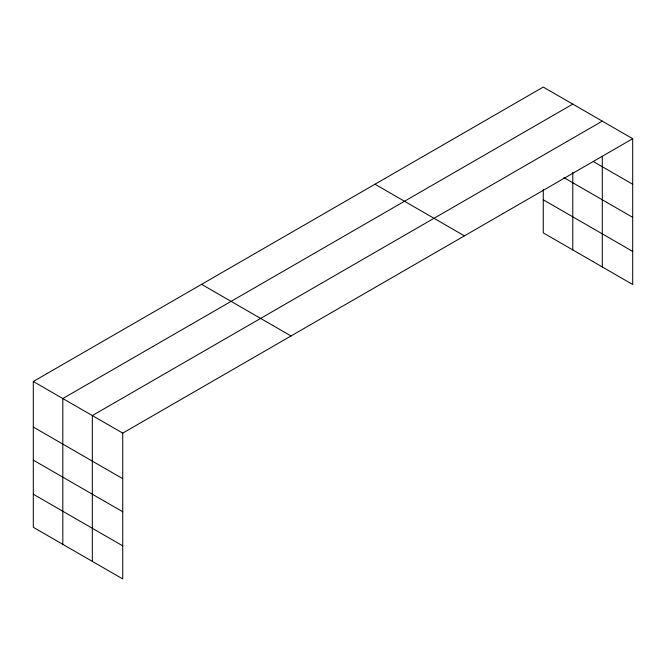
<?xml version="1.0" encoding="UTF-8"?>
<svg xmlns="http://www.w3.org/2000/svg" width="666" height="666" viewBox="0 0 666 666"><rect width="100%" height="100%" fill="white"/><g stroke="black" fill="none" stroke-linecap="round" stroke-linejoin="round"><path stroke-width="1" d="M33.3 381.493L122.735 433.125L122.735 578.929L33.3 527.297L33.3 381.493L543.265 87.071L632.7 138.703L632.7 284.507L543.265 232.875L543.265 189.46M572.777 104.104L62.812 398.534L62.812 544.338M602.289 121.145L92.324 415.576L92.324 561.38M122.735 433.125L632.7 138.703M593.348 161.538L632.7 184.257M563.836 177.581L632.7 217.341M543.265 199.792L632.7 251.423M374.975 184.224L464.41 235.864M201.59 284.332L291.025 335.964M33.3 427.048L122.735 478.679M33.3 460.131L122.735 511.763M33.3 494.214L122.735 545.854M602.289 156.344L602.289 266.949M572.777 172.402L572.777 249.908"/></g></svg>
